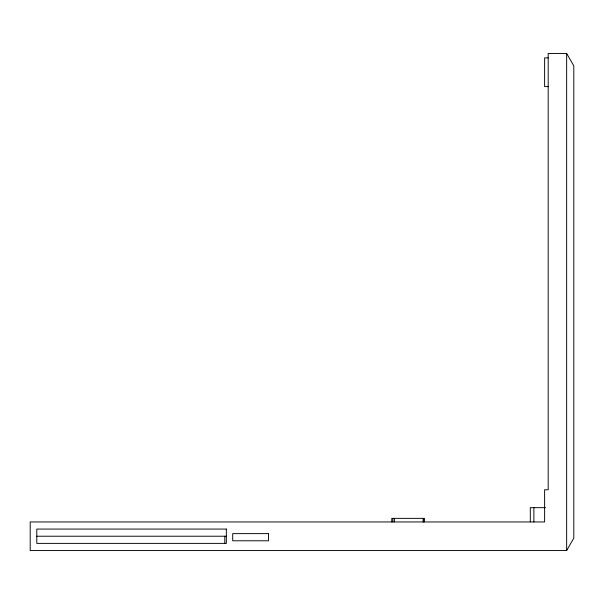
<?xml version="1.0" encoding="UTF-8"?>
<svg xmlns="http://www.w3.org/2000/svg" width="604" height="604" viewBox="0 0 604 604"><rect width="100%" height="100%" fill="white"/><g stroke="black" fill="none" stroke-linecap="round" stroke-linejoin="round"><path stroke-width="0.91" d="M566.65 550.554L573.8 538.126L573.8 65.874L566.65 53.446L548.19 53.446L548.19 489.776L544.612 489.776L544.612 521.947L30.2 521.947L30.2 550.554L566.65 550.554L566.65 53.446M548.19 57.893L544.612 57.893L544.612 86.599L548.19 86.599M545.51 507.662L530.304 507.662L530.304 521.947M36.791 536.224L226.341 536.224M533.883 507.662L533.883 521.947M424.068 521.947L424.068 518.368L391.777 518.368L391.777 521.947M423.963 518.368L423.963 521.947M423.2 518.368L423.162 521.947M394.548 518.368L394.472 521.947M392.879 518.368L392.879 521.947M224.794 536.224L224.794 543.381M226.341 529.074L36.791 529.074L36.791 543.381L226.341 543.381L226.341 529.074M268.455 533.626L232.699 533.626L232.699 540.784L268.455 540.784L268.455 533.626"/></g></svg>
